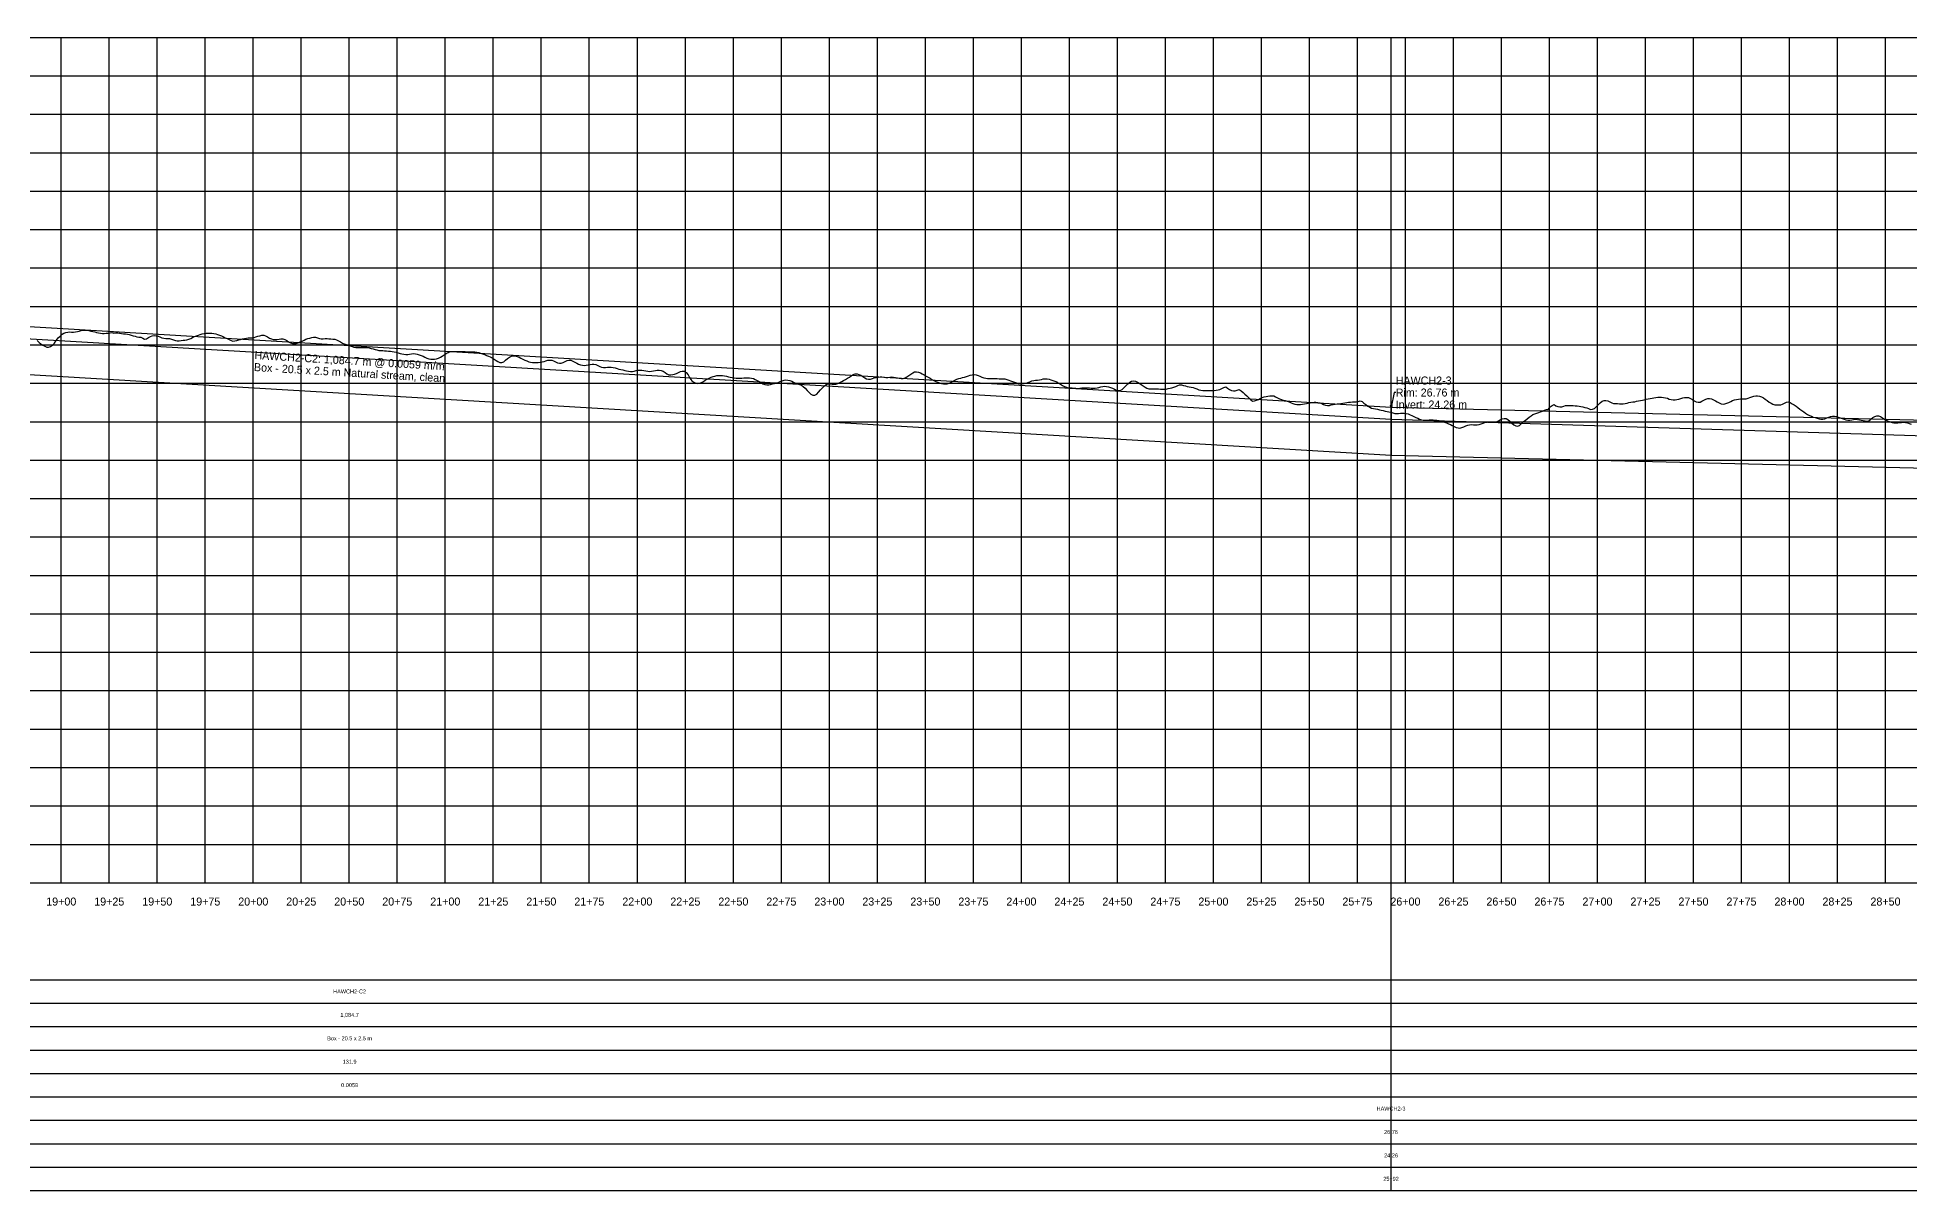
# Model space of a CAD drawing. Extents: x -64 to 7758, y -140 to 462.
# Drawn here: x 1888 to 2863, y -140 to 460 of the extents above; entities that cross this region are included whole.
import ezdxf
from ezdxf.enums import TextEntityAlignment as Align

# ---------------------------------------------------------------- set-up
doc = ezdxf.new("R2010")
doc.units = 0
for name, color, linetype in [('Annotation', 7, 'Continuous'), ('Annotation_Table', 254, 'Continuous'), ('Crown', 7, 'Continuous'), ('Grid', 254, 'Continuous'), ('Grid_Text', 7, 'Continuous'), ('Ground_Elevation', 3, 'Continuous'), ('Hydraulic_Grade', 5, 'Continuous'), ('Invert', 7, 'Continuous'), ('Structure', 7, 'Continuous')]:
    doc.layers.add(name, color=color, linetype=linetype)

msp = doc.modelspace()

# ---------------------------------------------------------------- linework, layer by layer
at = {"layer": 'Annotation', "color": 0}
msp.add_lwpolyline([(2594.94, 275.18), (2594.2, 275.18), (2592.5, 267.56)], dxfattribs=at)
msp.add_lwpolyline([(2592.5, 267.56), (2592.3, 268.54), (2593.09, 268.36)], close=True, dxfattribs=at)
at = {"layer": 'Annotation_Table', "color": 254}
for points in [[(2592.5, -140.21), (2592.5, 460)], [(-25, -30.48), (7724.95, -30.48)], [(-25, -42.67), (7724.95, -42.67)], [(-25, -54.86), (7724.95, -54.86)], [(-25, -67.06), (7724.95, -67.06)], [(-25, -79.25), (7724.95, -79.25)], [(-25, -91.44), (7724.95, -91.44)], [(-25, -103.63), (7724.95, -103.63)], [(-25, -115.82), (7724.95, -115.82)], [(-25, -128.02), (7724.95, -128.02)], [(-25, -140.21), (7724.95, -140.21)]]:
    msp.add_lwpolyline(points, dxfattribs=at)
at = {"layer": 'Crown', "color": 0}
for points in [[(1507.8, 331.71), (2592.5, 267.56)], [(2592.5, 267.56), (2592.5, 267.56)], [(2592.5, 267.56), (3494.74, 245.73)]]:
    msp.add_lwpolyline(points, dxfattribs=at)
at = {"layer": 'Grid', "color": 254}
for points in [[(-25, 460), (7725, 460)], [(1900, 20), (1900, 460)], [(1925, 20), (1925, 460)], [(1950, 20), (1950, 460)], [(1975, 20), (1975, 460)], [(2000, 20), (2000, 460)], [(2025, 20), (2025, 460)], [(2050, 20), (2050, 460)], [(2075, 20), (2075, 460)], [(2100, 20), (2100, 460)], [(2125, 20), (2125, 460)], [(2150, 20), (2150, 460)], [(2175, 20), (2175, 460)], [(2200, 20), (2200, 460)], [(2225, 20), (2225, 460)], [(2250, 20), (2250, 460)], [(2275, 20), (2275, 460)], [(2300, 20), (2300, 460)], [(2325, 20), (2325, 460)], [(2350, 20), (2350, 460)], [(2375, 20), (2375, 460)], [(2400, 20), (2400, 460)], [(2425, 20), (2425, 460)], [(2450, 20), (2450, 460)], [(2475, 20), (2475, 460)], [(2500, 20), (2500, 460)], [(2525, 20), (2525, 460)], [(2550, 20), (2550, 460)], [(2575, 20), (2575, 460)], [(2600, 20), (2600, 460)], [(2625, 20), (2625, 460)], [(2650, 20), (2650, 460)], [(2675, 20), (2675, 460)], [(2700, 20), (2700, 460)], [(2725, 20), (2725, 460)], [(2750, 20), (2750, 460)], [(2775, 20), (2775, 460)], [(2800, 20), (2800, 460)], [(2825, 20), (2825, 460)], [(2850, 20), (2850, 460)], [(-25, 440), (7725, 440)], [(-25, 420), (7725, 420)], [(-25, 400), (7725, 400)], [(-25, 380), (7725, 380)], [(-25, 360), (7725, 360)], [(-25, 340), (7725, 340)], [(-25, 320), (7725, 320)], [(-25, 300), (7725, 300)], [(-25, 280), (7725, 280)], [(-25, 260), (7725, 260)], [(-25, 240), (7725, 240)], [(-25, 220), (7725, 220)], [(-25, 200), (7725, 200)], [(-25, 180), (7725, 180)], [(-25, 160), (7725, 160)], [(-25, 140), (7725, 140)], [(-25, 120), (7725, 120)], [(-25, 100), (7725, 100)], [(-25, 80), (7725, 80)], [(-25, 60), (7725, 60)], [(-25, 40), (7725, 40)], [(-25, 20), (7725, 20)]]:
    msp.add_lwpolyline(points, dxfattribs=at)
at = {"layer": 'Ground_Elevation', "color": 3}
msp.add_lwpolyline([(1887.41, 302.33), (1888.41, 301.26), (1889.41, 300.47), (1890.41, 299.87), (1891.41, 299.33), (1892.41, 298.87), (1893.41, 298.8), (1894.41, 299.11), (1895.41, 299.77), (1896.41, 300.86), (1897.41, 302.31), (1898.41, 303.66), (1899.41, 304.58), (1900.41, 305.47), (1901.41, 306.12), (1902.41, 306.5), (1903.41, 306.67), (1904.41, 306.69), (1905.41, 306.65), (1906.41, 306.64), (1907.41, 306.73), (1908.41, 306.91), (1909.41, 307.17), (1910.41, 307.42), (1911.41, 307.6), (1912.41, 307.65), (1913.41, 307.56), (1914.41, 307.4), (1915.41, 307.19), (1916.41, 306.97), (1917.41, 306.72), (1918.41, 306.49), (1919.41, 306.27), (1920.41, 306.1), (1921.41, 305.98), (1922.41, 305.95), (1923.41, 306), (1924.41, 306.09), (1925.41, 306.2), (1926.41, 306.4), (1927.41, 306.16), (1928.41, 306.33), (1929.41, 306.22), (1930.41, 306.05), (1931.41, 305.91), (1932.41, 305.81), (1933.41, 305.68), (1934.41, 305.52), (1935.41, 305.32), (1936.41, 305.07), (1937.41, 304.77), (1938.41, 304.47), (1939.41, 304.18), (1940.41, 303.97), (1941.41, 303.91), (1942.41, 303.55), (1943.41, 303.04), (1944.41, 303.19), (1945.41, 303.86), (1946.41, 304.41), (1947.41, 304.74), (1948.41, 304.85), (1949.41, 304.76), (1950.41, 304.48), (1951.41, 304.15), (1952.41, 303.72), (1953.41, 303.45), (1954.41, 303.37), (1955.41, 303.32), (1956.41, 303.24), (1957.41, 303.03), (1958.41, 302.62), (1959.41, 302.25), (1960.41, 302.1), (1961.41, 302.11), (1962.41, 302.23), (1963.41, 302.41), (1964.41, 302.51), (1965.41, 302.66), (1966.41, 302.89), (1967.41, 303.3), (1968.41, 303.79), (1969.41, 304.32), (1970.41, 304.76), (1971.41, 305.06), (1972.41, 305.39), (1973.41, 305.73), (1974.41, 305.96), (1975.41, 306.05), (1976.41, 306.06), (1977.41, 306.04), (1978.41, 306), (1979.41, 305.9), (1980.41, 305.73), (1981.41, 305.46), (1982.41, 305.09), (1983.41, 304.62), (1984.41, 304.13), (1985.41, 303.66), (1986.41, 303.3), (1987.41, 302.86), (1988.41, 302.26), (1989.41, 301.97), (1990.41, 302.03), (1991.41, 302.26), (1992.41, 302.57), (1993.41, 302.84), (1994.41, 303.08), (1995.41, 303.27), (1996.41, 303.45), (1997.41, 303.58), (1998.41, 303.65), (1999.41, 303.7), (2000.41, 303.88), (2001.41, 304.13), (2002.41, 304.45), (2003.41, 304.75), (2004.41, 305), (2005.41, 305.03), (2006.41, 304.77), (2007.41, 304.17), (2008.41, 303.55), (2009.41, 303.06), (2010.41, 302.82), (2011.41, 302.76), (2012.41, 302.82), (2013.41, 303.02), (2014.41, 303.16), (2015.41, 303.13), (2016.41, 302.84), (2017.41, 302.28), (2018.41, 301.58), (2019.41, 301.06), (2020.41, 300.71), (2021.41, 300.63), (2022.41, 300.76), (2023.41, 301.05), (2024.41, 301.48), (2025.41, 301.98), (2026.41, 302.44), (2027.41, 302.88), (2028.41, 303.24), (2029.41, 303.53), (2030.41, 303.85), (2031.41, 304.02), (2032.41, 303.97), (2033.41, 303.7), (2034.41, 303.37), (2035.41, 303.16), (2036.41, 303.21), (2037.41, 303.26), (2038.41, 303.26), (2039.41, 303.21), (2040.41, 303.12), (2041.41, 303.02), (2042.41, 302.91), (2043.41, 302.6), (2044.41, 302.14), (2045.41, 301.57), (2046.41, 300.95), (2047.41, 300.5), (2048.41, 300.11), (2049.41, 299.75), (2050.41, 299.4), (2051.41, 299.05), (2052.41, 298.82), (2053.41, 298.69), (2054.41, 298.6), (2055.41, 298.55), (2056.41, 298.56), (2057.41, 298.6), (2058.41, 298.7), (2059.41, 298.67), (2060.41, 298.45), (2061.41, 298.13), (2062.41, 297.85), (2063.41, 297.6), (2064.41, 297.37), (2065.41, 297.14), (2066.41, 297.01), (2067.41, 296.97), (2068.41, 296.88), (2069.41, 296.82), (2070.41, 296.75), (2071.41, 296.64), (2072.41, 296.53), (2073.41, 296.37), (2074.41, 296.15), (2075.41, 295.86), (2076.41, 295.56), (2077.41, 295.33), (2078.41, 295.18), (2079.41, 295.02), (2080.41, 294.99), (2081.41, 295.16), (2082.41, 295.35), (2083.41, 295.45), (2084.41, 295.34), (2085.41, 295.12), (2086.41, 294.77), (2087.41, 294.4), (2088.41, 294.06), (2089.41, 293.61), (2090.41, 293.12), (2091.41, 292.71), (2092.41, 292.49), (2093.41, 292.46), (2094.41, 292.5), (2095.41, 292.68), (2096.41, 293.05), (2097.41, 293.57), (2098.41, 294.15), (2099.41, 294.73), (2100.41, 295.45), (2101.41, 296.02), (2102.41, 296.45), (2103.41, 296.61), (2104.41, 296.55), (2105.41, 296.47), (2106.41, 296.5), (2107.41, 296.57), (2108.41, 296.6), (2109.41, 296.57), (2110.41, 296.5), (2111.41, 296.39), (2112.41, 296.31), (2113.41, 296.3), (2114.41, 296.4), (2115.41, 296.41), (2116.41, 296.27), (2117.41, 296.04), (2118.41, 295.73), (2119.41, 295.35), (2120.41, 294.93), (2121.41, 294.52), (2122.41, 294.12), (2123.41, 293.76), (2124.41, 293.24), (2125.41, 292.61), (2126.41, 291.89), (2127.41, 291.26), (2128.41, 290.87), (2129.41, 290.86), (2130.41, 291.24), (2131.41, 291.96), (2132.41, 292.82), (2133.41, 293.55), (2134.41, 294.06), (2135.41, 294.26), (2136.41, 294.24), (2137.41, 293.98), (2138.41, 293.59), (2139.41, 293.1), (2140.41, 292.59), (2141.41, 292.08), (2142.41, 291.59), (2143.41, 291.2), (2144.41, 290.94), (2145.41, 290.79), (2146.41, 290.73), (2147.41, 290.76), (2148.41, 290.85), (2149.41, 291), (2150.41, 291.17), (2151.41, 291.4), (2152.41, 291.69), (2153.41, 291.97), (2154.41, 292.09), (2155.41, 292.02), (2156.41, 291.69), (2157.41, 291.19), (2158.41, 290.67), (2159.41, 290.42), (2160.41, 290.46), (2161.41, 290.85), (2162.41, 291.38), (2163.41, 291.81), (2164.41, 292.02), (2165.41, 291.94), (2166.41, 291.54), (2167.41, 291), (2168.41, 290.45), (2169.41, 289.96), (2170.41, 289.6), (2171.41, 289.39), (2172.41, 289.31), (2173.41, 289.36), (2174.41, 289.52), (2175.41, 289.75), (2176.41, 289.97), (2177.41, 289.97), (2178.41, 289.73), (2179.41, 289.32), (2180.41, 288.81), (2181.41, 288.39), (2182.41, 288.22), (2183.41, 288.2), (2184.41, 288.3), (2185.41, 288.42), (2186.41, 288.41), (2187.41, 288.29), (2188.41, 288.03), (2189.41, 287.67), (2190.41, 287.37), (2191.41, 287.15), (2192.41, 286.91), (2193.41, 286.64), (2194.41, 286.42), (2195.41, 286.25), (2196.41, 286.12), (2197.41, 286.13), (2198.41, 286.34), (2199.41, 286.59), (2200.41, 286.78), (2201.41, 286.84), (2202.41, 286.82), (2203.41, 286.71), (2204.41, 286.5), (2205.41, 286.27), (2206.41, 286.19), (2207.41, 286.31), (2208.41, 286.51), (2209.41, 286.68), (2210.41, 286.78), (2211.41, 286.84), (2212.41, 286.7), (2213.41, 286.27), (2214.41, 285.55), (2215.41, 284.89), (2216.41, 284.39), (2217.41, 284.35), (2218.41, 284.49), (2219.41, 284.75), (2220.41, 285.1), (2221.41, 285.64), (2222.41, 286.13), (2223.41, 286.38), (2224.41, 286.22), (2225.41, 285.57), (2226.41, 284.34), (2227.41, 282.69), (2228.41, 281.23), (2229.41, 280.49), (2230.41, 280.1), (2231.41, 279.94), (2232.41, 280.02), (2233.41, 280.37), (2234.41, 280.9), (2235.41, 281.54), (2236.41, 282.12), (2237.41, 282.65), (2238.41, 283.1), (2239.41, 283.49), (2240.41, 283.76), (2241.41, 283.97), (2242.41, 284.08), (2243.41, 284.09), (2244.41, 283.99), (2245.41, 283.84), (2246.41, 283.62), (2247.41, 283.41), (2248.41, 283.2), (2249.41, 283), (2250.41, 282.83), (2251.41, 282.72), (2252.41, 282.67), (2253.41, 282.67), (2254.41, 282.74), (2255.41, 282.78), (2256.41, 282.83), (2257.41, 282.87), (2258.41, 282.87), (2259.41, 282.74), (2260.41, 282.47), (2261.41, 282.01), (2262.41, 281.5), (2263.41, 280.94), (2264.41, 280.33), (2265.41, 279.75), (2266.41, 279.35), (2267.41, 279.14), (2268.41, 279.18), (2269.41, 279.38), (2270.41, 279.65), (2271.41, 279.9), (2272.41, 280.16), (2273.41, 280.48), (2274.41, 280.88), (2275.41, 281.34), (2276.41, 281.66), (2277.41, 281.73), (2278.41, 281.66), (2279.41, 281.46), (2280.41, 281.08), (2281.41, 280.59), (2282.41, 280.1), (2283.41, 279.71), (2284.41, 279.37), (2285.41, 278.93), (2286.41, 278.29), (2287.41, 277.37), (2288.41, 276.31), (2289.41, 275.19), (2290.41, 274.25), (2291.41, 273.76), (2292.41, 273.81), (2293.41, 274.33), (2294.41, 275.39), (2295.41, 276.55), (2296.41, 277.68), (2297.41, 278.6), (2298.41, 279.31), (2299.41, 279.64), (2300.41, 279.65), (2301.41, 279.49), (2302.41, 279.4), (2303.41, 279.6), (2304.41, 279.94), (2305.41, 280.41), (2306.41, 280.89), (2307.41, 281.41), (2308.41, 282), (2309.41, 282.62), (2310.41, 283.22), (2311.41, 283.9), (2312.41, 284.59), (2313.41, 284.92), (2314.41, 284.91), (2315.41, 284.62), (2316.41, 284.15), (2317.41, 283.49), (2318.41, 282.88), (2319.41, 282.32), (2320.41, 282.1), (2321.41, 282.19), (2322.41, 282.5), (2323.41, 282.83), (2324.41, 283.04), (2325.41, 283.18), (2326.41, 283.31), (2327.41, 283.27), (2328.41, 283.14), (2329.41, 283.04), (2330.41, 283.06), (2331.41, 283.24), (2332.41, 283.33), (2333.41, 283.22), (2334.41, 283.01), (2335.41, 282.82), (2336.41, 282.61), (2337.41, 282.47), (2338.41, 282.48), (2339.41, 282.78), (2340.41, 283.32), (2341.41, 284.01), (2342.41, 284.72), (2343.41, 285.4), (2344.41, 285.93), (2345.41, 286.02), (2346.41, 285.82), (2347.41, 285.35), (2348.41, 284.83), (2349.41, 284.33), (2350.41, 283.77), (2351.41, 283.19), (2352.41, 282.57), (2353.41, 281.98), (2354.41, 281.45), (2355.41, 280.95), (2356.41, 280.52), (2357.41, 280.17), (2358.41, 279.88), (2359.41, 279.69), (2360.41, 279.62), (2361.41, 279.76), (2362.41, 280.06), (2363.41, 280.5), (2364.41, 281.06), (2365.41, 281.63), (2366.41, 282.13), (2367.41, 282.5), (2368.41, 282.72), (2369.41, 282.92), (2370.41, 283.16), (2371.41, 283.48), (2372.41, 283.84), (2373.41, 284.18), (2374.41, 284.42), (2375.41, 284.49), (2376.41, 284.34), (2377.41, 284.01), (2378.41, 283.61), (2379.41, 283.22), (2380.41, 282.9), (2381.41, 282.64), (2382.41, 282.48), (2383.41, 282.41), (2384.41, 282.4), (2385.41, 282.44), (2386.41, 282.52), (2387.41, 282.53), (2388.41, 282.35), (2389.41, 282.31), (2390.41, 282.32), (2391.41, 282.25), (2392.41, 282.02), (2393.41, 281.69), (2394.41, 281.29), (2395.41, 280.96), (2396.41, 280.65), (2397.41, 280.28), (2398.41, 279.9), (2399.41, 279.71), (2400.41, 279.73), (2401.41, 279.89), (2402.41, 280.09), (2403.41, 280.39), (2404.41, 280.78), (2405.41, 281.2), (2406.41, 281.43), (2407.41, 281.55), (2408.41, 281.62), (2409.41, 281.79), (2410.41, 282.04), (2411.41, 282.25), (2412.41, 282.34), (2413.41, 282.28), (2414.41, 282.07), (2415.41, 281.7), (2416.41, 281.37), (2417.41, 281.09), (2418.41, 280.69), (2419.41, 280.09), (2420.41, 279.49), (2421.41, 278.92), (2422.41, 278.4), (2423.41, 277.99), (2424.41, 277.7), (2425.41, 277.55), (2426.41, 277.54), (2427.41, 277.52), (2428.41, 277.37), (2429.41, 277.34), (2430.41, 277.41), (2431.41, 277.54), (2432.41, 277.61), (2433.41, 277.59), (2434.41, 277.58), (2435.41, 277.54), (2436.41, 277.47), (2437.41, 277.41), (2438.41, 277.44), (2439.41, 277.59), (2440.41, 277.85), (2441.41, 278.12), (2442.41, 278.32), (2443.41, 278.41), (2444.41, 278.36), (2445.41, 278.15), (2446.41, 277.79), (2447.41, 277.38), (2448.41, 276.91), (2449.41, 276.49), (2450.41, 276.26), (2451.41, 276.29), (2452.41, 276.72), (2453.41, 277.56), (2454.41, 278.64), (2455.41, 279.7), (2456.41, 280.58), (2457.41, 281.11), (2458.41, 281.3), (2459.41, 281.1), (2460.41, 280.64), (2461.41, 280.06), (2462.41, 279.36), (2463.41, 278.62), (2464.41, 277.97), (2465.41, 277.47), (2466.41, 277.14), (2467.41, 277.03), (2468.41, 277.06), (2469.41, 277.11), (2470.41, 277.1), (2471.41, 277.04), (2472.41, 276.96), (2473.41, 276.9), (2474.41, 276.9), (2475.41, 277), (2476.41, 277.19), (2477.41, 277.42), (2478.41, 277.63), (2479.41, 277.94), (2480.41, 278.35), (2481.41, 278.86), (2482.41, 279.23), (2483.41, 279.15), (2484.41, 278.9), (2485.41, 278.63), (2486.41, 278.37), (2487.41, 278.15), (2488.41, 277.92), (2489.41, 277.73), (2490.41, 277.52), (2491.41, 277.03), (2492.41, 276.62), (2493.41, 276.38), (2494.41, 276.31), (2495.41, 276.28), (2496.41, 276.28), (2497.41, 276.25), (2498.41, 276.18), (2499.41, 276.21), (2500.41, 276.25), (2501.41, 276.38), (2502.41, 276.56), (2503.41, 276.82), (2504.41, 277.2), (2505.41, 277.76), (2506.41, 278.1), (2507.41, 277.49), (2508.41, 276.83), (2509.41, 276.32), (2510.41, 276.05), (2511.41, 276.1), (2512.41, 276.4), (2513.41, 276.67), (2514.41, 276.13), (2515.41, 275.18), (2516.41, 274.34), (2517.41, 273.48), (2518.41, 272.39), (2519.41, 271.37), (2520.41, 270.74), (2521.41, 270.79), (2522.41, 271.2), (2523.41, 271.58), (2524.41, 272.07), (2525.41, 272.54), (2526.41, 272.9), (2527.41, 273.13), (2528.41, 273.26), (2529.41, 273.38), (2530.41, 273.53), (2531.41, 273.53), (2532.41, 272.93), (2533.41, 272.33), (2534.41, 271.91), (2535.41, 271.54), (2536.41, 271.23), (2537.41, 270.96), (2538.41, 270.67), (2539.41, 270.3), (2540.41, 269.9), (2541.41, 269.51), (2542.41, 269.19), (2543.41, 268.97), (2544.41, 268.88), (2545.41, 268.91), (2546.41, 269.1), (2547.41, 269.32), (2548.41, 269.53), (2549.41, 269.69), (2550.41, 269.85), (2551.41, 270.05), (2552.41, 270.2), (2553.41, 270.16), (2554.41, 269.99), (2555.41, 269.74), (2556.41, 269.41), (2557.41, 268.99), (2558.41, 268.59), (2559.41, 268.35), (2560.41, 268.43), (2561.41, 268.79), (2562.41, 269.01), (2563.41, 269.15), (2564.41, 269.25), (2565.41, 269.35), (2566.41, 269.47), (2567.41, 269.62), (2568.41, 269.79), (2569.41, 269.96), (2570.41, 270.1), (2571.41, 270.2), (2572.41, 270.27), (2573.41, 270.33), (2574.41, 270.41), (2575.41, 270.54), (2576.41, 270.79), (2577.41, 270.44), (2578.41, 269.68), (2579.41, 268.88), (2580.41, 268.12), (2581.41, 267.55), (2582.41, 267.12), (2583.41, 266.89), (2584.41, 266.68), (2585.41, 266.44), (2586.41, 266.21), (2587.41, 265.98), (2588.41, 265.76), (2589.41, 265.55), (2590.41, 265.37), (2591.41, 265.16), (2592.41, 264.89), (2593.41, 264.59), (2594.41, 264.32), (2595.41, 264.22), (2596.41, 264.24), (2597.41, 264.35), (2598.41, 264.44), (2599.41, 264.43), (2600.41, 264.32), (2601.41, 264.03), (2602.41, 263.61), (2603.41, 263.15), (2604.41, 262.66), (2605.41, 262.17), (2606.41, 261.75), (2607.41, 261.34), (2608.41, 260.99), (2609.41, 260.84), (2610.41, 260.79), (2611.41, 260.82), (2612.41, 260.89), (2613.41, 260.93), (2614.41, 260.9), (2615.41, 260.83), (2616.41, 260.73), (2617.41, 260.58), (2618.41, 260.32), (2619.41, 260.05), (2620.41, 259.78), (2621.41, 259.41), (2622.41, 258.91), (2623.41, 258.46), (2624.41, 258.02), (2625.41, 257.5), (2626.41, 257.05), (2627.41, 256.75), (2628.41, 256.7), (2629.41, 256.95), (2630.41, 257.4), (2631.41, 257.86), (2632.41, 258.23), (2633.41, 258.42), (2634.41, 258.48), (2635.41, 258.44), (2636.41, 258.35), (2637.41, 258.34), (2638.41, 258.5), (2639.41, 258.8), (2640.41, 259.18), (2641.41, 259.55), (2642.41, 259.8), (2643.41, 259.89), (2644.41, 259.91), (2645.41, 259.89), (2646.41, 259.88), (2647.41, 260), (2648.41, 260.36), (2649.41, 260.89), (2650.41, 261.43), (2651.41, 261.71), (2652.41, 261.68), (2653.41, 261.14), (2654.41, 260.29), (2655.41, 259.29), (2656.41, 258.38), (2657.41, 257.83), (2658.41, 257.69), (2659.41, 257.97), (2660.41, 259.06), (2661.41, 260.04), (2662.41, 260.7), (2663.41, 261.55), (2664.41, 262.38), (2665.41, 263.09), (2666.41, 263.67), (2667.41, 264.12), (2668.41, 264.5), (2669.41, 264.84), (2670.41, 265.17), (2671.41, 265.52), (2672.41, 265.92), (2673.41, 266.41), (2674.41, 266.41), (2675.41, 267.68), (2676.41, 268.34), (2677.41, 268.87), (2678.41, 268.3), (2679.41, 267.88), (2680.41, 267.68), (2681.41, 267.74), (2682.41, 268.03), (2683.41, 268.4), (2684.41, 268.46), (2685.41, 268.44), (2686.41, 268.41), (2687.41, 268.37), (2688.41, 268.31), (2689.41, 268.21), (2690.41, 268.06), (2691.41, 267.88), (2692.41, 267.67), (2693.41, 267.44), (2694.41, 267.16), (2695.41, 266.82), (2696.41, 266.38), (2697.41, 266.45), (2698.41, 266.89), (2699.41, 267.69), (2700.41, 268.76), (2701.41, 269.86), (2702.41, 270.64), (2703.41, 271.07), (2704.41, 271.11), (2705.41, 270.8), (2706.41, 270.28), (2707.41, 269.82), (2708.41, 269.49), (2709.41, 269.4), (2710.41, 269.38), (2711.41, 269.29), (2712.41, 269.23), (2713.41, 269.29), (2714.41, 269.47), (2715.41, 269.68), (2716.41, 269.92), (2717.41, 270.18), (2718.41, 270.3), (2719.41, 270.41), (2720.41, 270.61), (2721.41, 270.81), (2722.41, 271.02), (2723.41, 271.23), (2724.41, 271.45), (2725.41, 271.66), (2726.41, 271.87), (2727.41, 272.08), (2728.41, 272.26), (2729.41, 272.43), (2730.41, 272.58), (2731.41, 272.69), (2732.41, 272.75), (2733.41, 272.75), (2734.41, 272.65), (2735.41, 272.43), (2736.41, 272.16), (2737.41, 271.79), (2738.41, 271.49), (2739.41, 271.41), (2740.41, 271.4), (2741.41, 271.51), (2742.41, 271.75), (2743.41, 272.08), (2744.41, 272.35), (2745.41, 272.55), (2746.41, 272.62), (2747.41, 272.52), (2748.41, 272.15), (2749.41, 271.56), (2750.41, 270.91), (2751.41, 270.41), (2752.41, 270.15), (2753.41, 270.2), (2754.41, 270.62), (2755.41, 271.18), (2756.41, 271.68), (2757.41, 272.02), (2758.41, 272.1), (2759.41, 271.88), (2760.41, 271.42), (2761.41, 270.87), (2762.41, 270.25), (2763.41, 269.74), (2764.41, 269.34), (2765.41, 269.18), (2766.41, 269.26), (2767.41, 269.56), (2768.41, 270.03), (2769.41, 270.56), (2770.41, 271.05), (2771.41, 271.43), (2772.41, 271.61), (2773.41, 271.72), (2774.41, 271.81), (2775.41, 271.83), (2776.41, 271.84), (2777.41, 271.97), (2778.41, 272.22), (2779.41, 272.58), (2780.41, 272.95), (2781.41, 273.25), (2782.41, 273.43), (2783.41, 273.42), (2784.41, 273.25), (2785.41, 272.9), (2786.41, 272.35), (2787.41, 271.68), (2788.41, 270.95), (2789.41, 270.24), (2790.41, 269.65), (2791.41, 269.2), (2792.41, 268.85), (2793.41, 268.69), (2794.41, 268.71), (2795.41, 268.8), (2796.41, 269.07), (2797.41, 269.59), (2798.41, 270.16), (2799.41, 270.35), (2800.41, 269.94), (2801.41, 269.37), (2802.41, 268.72), (2803.41, 268.02), (2804.41, 267.3), (2805.41, 266.54), (2806.41, 265.8), (2807.41, 265.08), (2808.41, 264.42), (2809.41, 263.82), (2810.41, 263.28), (2811.41, 262.8), (2812.41, 262.41), (2813.41, 262.11), (2814.41, 261.89), (2815.41, 261.55), (2816.41, 261.29), (2817.41, 261.32), (2818.41, 261.54), (2819.41, 261.96), (2820.41, 262.39), (2821.41, 262.76), (2822.41, 262.93), (2823.41, 262.86), (2824.41, 262.63), (2825.41, 262.29), (2826.41, 261.92), (2827.41, 261.59), (2828.41, 261.25), (2829.41, 260.92), (2830.41, 260.74), (2831.41, 260.77), (2832.41, 260.92), (2833.41, 261.11), (2834.41, 261.24), (2835.41, 261.14), (2836.41, 261), (2837.41, 260.87), (2838.41, 260.67), (2839.41, 260.42), (2840.41, 260.3), (2841.41, 260.46), (2842.41, 261.23), (2843.41, 262.1), (2844.41, 262.78), (2845.41, 263.12), (2846.41, 263.09), (2847.41, 262.67), (2848.41, 262.04), (2849.41, 261.37), (2850.41, 260.77), (2851.41, 260.28), (2852.41, 259.85), (2853.41, 259.56), (2854.41, 259.45), (2855.41, 259.42), (2856.41, 259.47), (2857.41, 259.55), (2858.41, 259.62), (2859.41, 259.67), (2860.41, 259.62), (2861.41, 259.43), (2862.41, 259.11), (2863.41, 258.75)], dxfattribs=at)
at = {"layer": 'Hydraulic_Grade', "color": 5}
for points in [[(1507.8, 325.28), (2592.5, 261.31)], [(2592.5, 261.31), (2592.5, 261.31)], [(2592.5, 261.31), (3494.74, 233.13)]]:
    msp.add_lwpolyline(points, dxfattribs=at)
at = {"layer": 'Invert', "color": 0}
for points in [[(1507.8, 306.71), (2592.5, 242.56)], [(2592.5, 242.56), (2592.5, 242.56)], [(2592.5, 242.56), (3494.74, 220.73)]]:
    msp.add_lwpolyline(points, dxfattribs=at)
at = {"layer": 'Structure', "color": 0}
msp.add_lwpolyline([(2592.5, 267.56), (2592.5, 242.56)], dxfattribs=at)
msp.add_lwpolyline([(2592.5, 267.56), (2592.5, 242.56)], dxfattribs=at)

# ---------------------------------------------------------------- texts
at = {"layer": 'Annotation', "color": 0}
for s, p in [('HAWCH2-C2: 1,084.7 m @ 0.0059 m/m', (2050.15, 291.77)), ('Box - 20.5 x 2.5 m Natural stream, clean', (2050.15, 285.52))]:
    msp.add_text(s, height=4.1667, rotation=356.61542, dxfattribs=at).set_placement(p, align=Align.MIDDLE_CENTER)
for s, height, p in [('HAWCH2-3', 4.167, (2594.94, 281.43)), ('Rim: 26.76 m', 4.1667, (2594.94, 275.18)), ('Invert: 24.26 m', 4.1667, (2594.94, 268.93))]:
    msp.add_text(s, height=height, dxfattribs=at).set_placement(p, align=Align.MIDDLE_LEFT)
at = {"layer": 'Annotation_Table', "color": 0}
for s, height, p in [('HAWCH2-C2', 2.083, (2050.15, -36.58)), ('1,084.7', 2.083, (2050.15, -48.77)), ('Box - 20.5 x 2.5 m', 2.0833, (2050.15, -60.96)), ('131.9', 2.083, (2050.15, -73.15)), ('0.0059', 2.083, (2050.15, -85.34)), ('HAWCH2-3', 2.083, (2592.5, -97.54)), ('26.76', 2.083, (2592.5, -109.73)), ('24.26', 2.083, (2592.5, -121.92)), ('25+92', 2.083, (2592.5, -134.11))]:
    msp.add_text(s, height=height, dxfattribs=at).set_placement(p, align=Align.MIDDLE_CENTER)
at = {"layer": 'Grid_Text', "color": 0}
for s, p in [('19+00', (1900, 12.3)), ('19+25', (1925, 12.3)), ('19+50', (1950, 12.3)), ('19+75', (1975, 12.3)), ('20+00', (2000, 12.3)), ('20+25', (2025, 12.3)), ('20+50', (2050, 12.3)), ('20+75', (2075, 12.3)), ('21+00', (2100, 12.3)), ('21+25', (2125, 12.3)), ('21+50', (2150, 12.3)), ('21+75', (2175, 12.3)), ('22+00', (2200, 12.3)), ('22+25', (2225, 12.3)), ('22+50', (2250, 12.3)), ('22+75', (2275, 12.3)), ('23+00', (2300, 12.3)), ('23+25', (2325, 12.3)), ('23+50', (2350, 12.3)), ('23+75', (2375, 12.3)), ('24+00', (2400, 12.3)), ('24+25', (2425, 12.3)), ('24+50', (2450, 12.3)), ('24+75', (2475, 12.3)), ('25+00', (2500, 12.3)), ('25+25', (2525, 12.3)), ('25+50', (2550, 12.3)), ('25+75', (2575, 12.3)), ('26+00', (2600, 12.3)), ('26+25', (2625, 12.3)), ('26+50', (2650, 12.3)), ('26+75', (2675, 12.3)), ('27+00', (2700, 12.3)), ('27+25', (2725, 12.3)), ('27+50', (2750, 12.3)), ('27+75', (2775, 12.3)), ('28+00', (2800, 12.3)), ('28+25', (2825, 12.3)), ('28+50', (2850, 12.3))]:
    msp.add_text(s, height=4.167, dxfattribs=at).set_placement(p, align=Align.TOP_CENTER)

doc.saveas('drawing.dxf')
